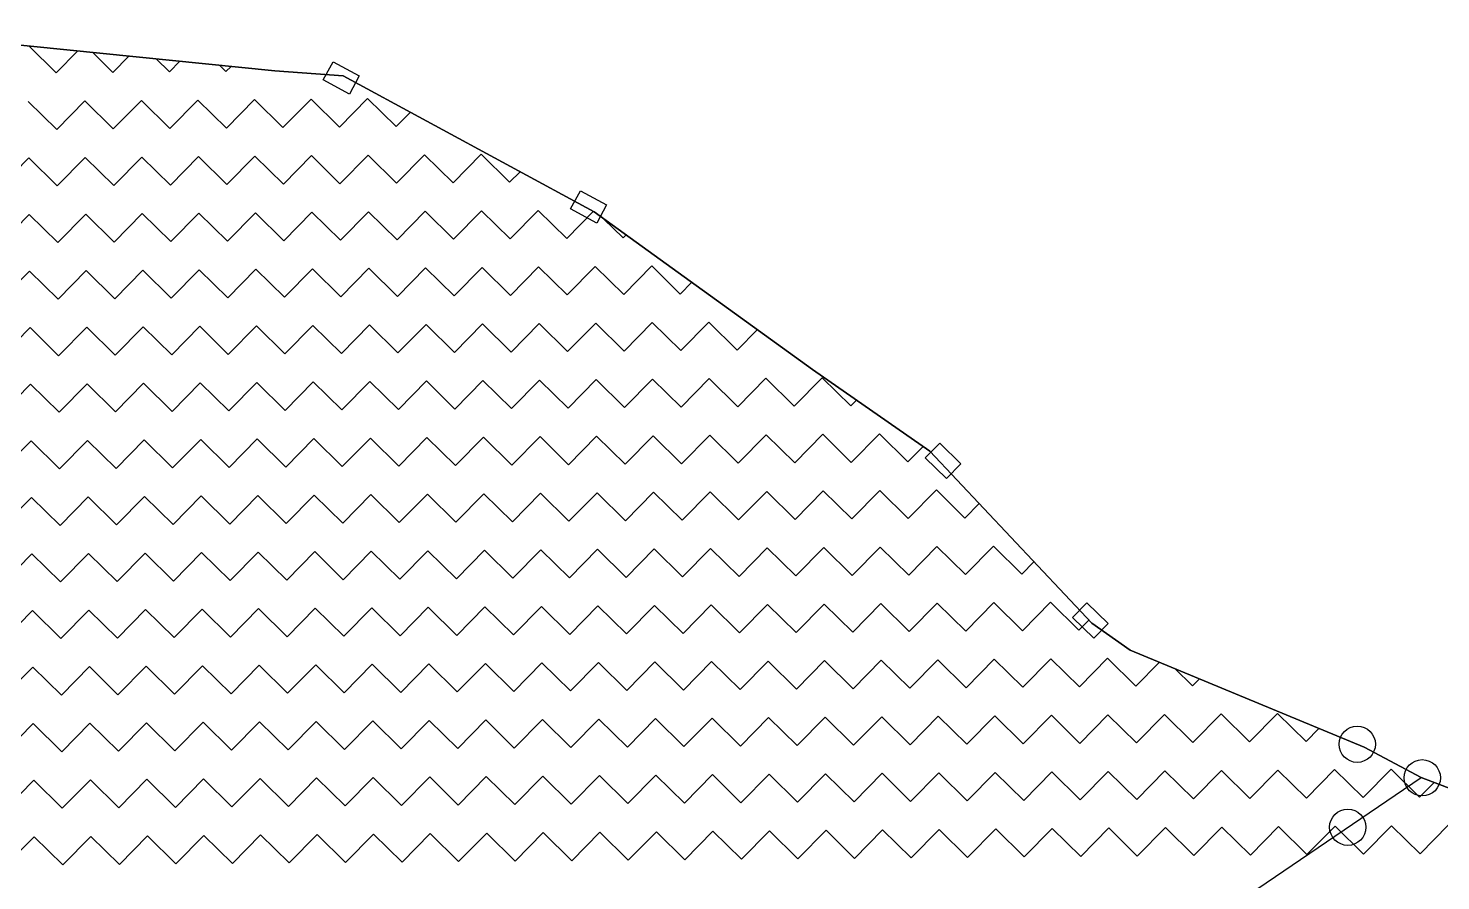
# Model space of a CAD drawing. Header units: metres. Extents: x 342804 to 346854, y 1762918 to 1765966.
# Drawn here: x 345091.6 to 345422, y 1765554.7 to 1765754 of the extents above; entities that cross this region are included whole.
import ezdxf

# ---------------------------------------------------------------- set-up
doc = ezdxf.new("R2010")
doc.units = ezdxf.units.M
doc.header["$MEASUREMENT"] = 0
for name, color, linetype in [('POLY_HATCH', 12, 'Continuous'), ('POLY_PARCEL', 6, 'Continuous'), ('V_BOUND_LINE', 7, 'Continuous')]:
    doc.layers.add(name, color=color, linetype=linetype)

msp = doc.modelspace()

# ---------------------------------------------------------------- linework, layer by layer
for points in [[(345162.85, 1765746.19), (345168.96, 1765742.89), (345166.67, 1765738.66), (345160.56, 1765741.97)], [(345224.53, 1765708.49), (345218.43, 1765711.8), (345220.72, 1765716.02), (345226.82, 1765712.71)], [(345304.78, 1765657.01), (345309.73, 1765652.14), (345306.36, 1765648.71), (345301.41, 1765653.58)], [(345339.22, 1765619.68), (345344.17, 1765614.81), (345340.8, 1765611.38), (345335.85, 1765616.25)]]:
    msp.add_lwpolyline(points, close=True)
for centre in [(345402.45, 1765586.59), (345417.65, 1765578.74), (345400.23, 1765567.18)]:
    msp.add_circle(centre, 4.25)
at = {"layer": 'POLY_HATCH'}
for p, q in [((345149.26, 1765744.1), (345050.86, 1765754.04)), ((345165.23, 1765742.93), (345149.26, 1765744.1)), ((345223.93, 1765711.12), (345165.23, 1765742.93)), ((345275.04, 1765674.23), (345223.93, 1765711.12)), ((345302.5, 1765655.14), (345275.04, 1765674.23)), ((345340.35, 1765614.88), (345302.5, 1765655.14)), ((345349.34, 1765608.63), (345340.35, 1765614.88)), ((345404.04, 1765585.93), (345349.34, 1765608.63)), ((345417.4, 1765578.84), (345404.04, 1765585.93)), ((345431.83, 1765573.28), (345417.4, 1765578.84))]:
    msp.add_line(p, q, dxfattribs=at)
at = {"layer": 'POLY_HATCH', "linetype": 'Continuous'}
for p, q in [((345091.7, 1765749.91), (345098.11, 1765743.61)), ((345098.11, 1765743.61), (345103.18, 1765748.75)), ((345106.57, 1765748.41), (345111.34, 1765743.71)), ((345111.34, 1765743.71), (345115.11, 1765747.55)), ((345121.44, 1765746.91), (345124.57, 1765743.82)), ((345124.57, 1765743.82), (345127.05, 1765746.34)), ((345136.3, 1765745.41), (345137.8, 1765743.93)), ((345137.8, 1765743.93), (345138.99, 1765745.13)), ((345091.55, 1765736.94), (345098.22, 1765730.38)), ((345098.22, 1765730.38), (345104.78, 1765737.04)), ((345104.78, 1765737.04), (345111.45, 1765730.48)), ((345111.45, 1765730.48), (345118.01, 1765737.15)), ((345118.01, 1765737.15), (345124.68, 1765730.59)), ((345124.68, 1765730.59), (345131.24, 1765737.26)), ((345131.24, 1765737.26), (345137.91, 1765730.7)), ((345137.91, 1765730.7), (345144.47, 1765737.37)), ((345144.47, 1765737.37), (345151.14, 1765730.81)), ((345151.14, 1765730.81), (345157.7, 1765737.48)), ((345157.7, 1765737.48), (345164.37, 1765730.92)), ((345164.37, 1765730.92), (345170.93, 1765737.59)), ((345170.93, 1765737.59), (345177.6, 1765731.03)), ((345177.6, 1765731.03), (345180.94, 1765734.42)), ((345085.1, 1765717.04), (345091.66, 1765723.71)), ((345091.66, 1765723.71), (345098.33, 1765717.15)), ((345098.33, 1765717.15), (345104.89, 1765723.81)), ((345104.89, 1765723.81), (345111.56, 1765717.25)), ((345111.56, 1765717.25), (345118.12, 1765723.92)), ((345118.12, 1765723.92), (345124.79, 1765717.36)), ((345124.79, 1765717.36), (345131.35, 1765724.03)), ((345131.35, 1765724.03), (345138.02, 1765717.47)), ((345138.02, 1765717.47), (345144.58, 1765724.14)), ((345144.58, 1765724.14), (345151.25, 1765717.58)), ((345151.25, 1765717.58), (345157.81, 1765724.25)), ((345157.81, 1765724.25), (345164.48, 1765717.69)), ((345164.48, 1765717.69), (345171.04, 1765724.36)), ((345171.04, 1765724.36), (345177.71, 1765717.8)), ((345177.71, 1765717.8), (345184.27, 1765724.47)), ((345184.27, 1765724.47), (345190.94, 1765717.91)), ((345190.94, 1765717.91), (345197.5, 1765724.57)), ((345197.5, 1765724.57), (345204.17, 1765718.01)), ((345204.17, 1765718.01), (345206.61, 1765720.5)), ((345085.21, 1765703.81), (345091.77, 1765710.48)), ((345091.77, 1765710.48), (345098.44, 1765703.92)), ((345098.44, 1765703.92), (345105, 1765710.58)), ((345105, 1765710.58), (345111.67, 1765704.02)), ((345111.67, 1765704.02), (345118.23, 1765710.69)), ((345118.23, 1765710.69), (345124.9, 1765704.13)), ((345124.9, 1765704.13), (345131.46, 1765710.8)), ((345131.46, 1765710.8), (345138.13, 1765704.24)), ((345138.13, 1765704.24), (345144.69, 1765710.91)), ((345144.69, 1765710.91), (345151.36, 1765704.35)), ((345151.36, 1765704.35), (345157.92, 1765711.02)), ((345157.92, 1765711.02), (345164.59, 1765704.46)), ((345164.59, 1765704.46), (345171.15, 1765711.13)), ((345171.15, 1765711.13), (345177.82, 1765704.57)), ((345177.82, 1765704.57), (345184.38, 1765711.24)), ((345184.38, 1765711.24), (345191.05, 1765704.68)), ((345191.05, 1765704.68), (345197.61, 1765711.34)), ((345197.61, 1765711.34), (345204.28, 1765704.78)), ((345204.28, 1765704.78), (345210.84, 1765711.45)), ((345210.84, 1765711.45), (345217.51, 1765704.89)), ((345217.51, 1765704.89), (345223.73, 1765711.22)), ((345226.16, 1765709.5), (345230.74, 1765705)), ((345230.74, 1765705), (345231.43, 1765705.7)), ((345085.32, 1765690.58), (345091.88, 1765697.25)), ((345091.88, 1765697.25), (345098.55, 1765690.69)), ((345098.55, 1765690.69), (345105.11, 1765697.35)), ((345105.11, 1765697.35), (345111.78, 1765690.79)), ((345111.78, 1765690.79), (345118.34, 1765697.46)), ((345118.34, 1765697.46), (345125.01, 1765690.9)), ((345125.01, 1765690.9), (345131.57, 1765697.57)), ((345131.57, 1765697.57), (345138.24, 1765691.01)), ((345138.24, 1765691.01), (345144.8, 1765697.68)), ((345144.8, 1765697.68), (345151.47, 1765691.12)), ((345151.47, 1765691.12), (345158.03, 1765697.79)), ((345158.03, 1765697.79), (345164.7, 1765691.23)), ((345164.7, 1765691.23), (345171.26, 1765697.9)), ((345171.26, 1765697.9), (345177.93, 1765691.34)), ((345177.93, 1765691.34), (345184.49, 1765698.01)), ((345184.49, 1765698.01), (345191.16, 1765691.45)), ((345191.16, 1765691.45), (345197.72, 1765698.11)), ((345197.72, 1765698.11), (345204.39, 1765691.55)), ((345204.39, 1765691.55), (345210.95, 1765698.22)), ((345210.95, 1765698.22), (345217.62, 1765691.66)), ((345217.62, 1765691.66), (345224.18, 1765698.33)), ((345224.18, 1765698.33), (345230.85, 1765691.77)), ((345230.85, 1765691.77), (345237.41, 1765698.44)), ((345237.41, 1765698.44), (345244.08, 1765691.88)), ((345244.08, 1765691.88), (345246.78, 1765694.62)), ((345085.42, 1765677.35), (345091.99, 1765684.02)), ((345091.99, 1765684.02), (345098.65, 1765677.46)), ((345098.65, 1765677.46), (345105.22, 1765684.12)), ((345105.22, 1765684.12), (345111.88, 1765677.56)), ((345111.88, 1765677.56), (345118.45, 1765684.23)), ((345118.45, 1765684.23), (345125.11, 1765677.67)), ((345125.11, 1765677.67), (345131.68, 1765684.34)), ((345131.68, 1765684.34), (345138.34, 1765677.78)), ((345138.34, 1765677.78), (345144.91, 1765684.45)), ((345144.91, 1765684.45), (345151.57, 1765677.89)), ((345151.57, 1765677.89), (345158.14, 1765684.56)), ((345158.14, 1765684.56), (345164.8, 1765678)), ((345164.8, 1765678), (345171.37, 1765684.67)), ((345171.37, 1765684.67), (345178.03, 1765678.11)), ((345178.03, 1765678.11), (345184.6, 1765684.78)), ((345184.6, 1765684.78), (345191.26, 1765678.22)), ((345191.26, 1765678.22), (345197.83, 1765684.88)), ((345197.83, 1765684.88), (345204.5, 1765678.32)), ((345204.5, 1765678.32), (345211.06, 1765684.99)), ((345211.06, 1765684.99), (345217.73, 1765678.43)), ((345217.73, 1765678.43), (345224.29, 1765685.1)), ((345224.29, 1765685.1), (345230.96, 1765678.54)), ((345230.96, 1765678.54), (345237.52, 1765685.21)), ((345237.52, 1765685.21), (345244.19, 1765678.65)), ((345244.19, 1765678.65), (345250.75, 1765685.32)), ((345250.75, 1765685.32), (345257.42, 1765678.76)), ((345257.42, 1765678.76), (345262.13, 1765683.55)), ((345085.53, 1765664.12), (345092.09, 1765670.79)), ((345092.09, 1765670.79), (345098.76, 1765664.23)), ((345098.76, 1765664.23), (345105.32, 1765670.89)), ((345105.32, 1765670.89), (345111.99, 1765664.33)), ((345111.99, 1765664.33), (345118.55, 1765671)), ((345118.55, 1765671), (345125.22, 1765664.44)), ((345125.22, 1765664.44), (345131.78, 1765671.11)), ((345131.78, 1765671.11), (345138.45, 1765664.55)), ((345138.45, 1765664.55), (345145.01, 1765671.22)), ((345145.01, 1765671.22), (345151.68, 1765664.66)), ((345151.68, 1765664.66), (345158.24, 1765671.33)), ((345158.24, 1765671.33), (345164.91, 1765664.77)), ((345164.91, 1765664.77), (345171.47, 1765671.44)), ((345171.47, 1765671.44), (345178.14, 1765664.88)), ((345178.14, 1765664.88), (345184.7, 1765671.55)), ((345184.7, 1765671.55), (345191.37, 1765664.99)), ((345191.37, 1765664.99), (345197.93, 1765671.65)), ((345197.93, 1765671.65), (345204.6, 1765665.09)), ((345204.6, 1765665.09), (345211.16, 1765671.76)), ((345211.16, 1765671.76), (345217.83, 1765665.2)), ((345217.83, 1765665.2), (345224.39, 1765671.87)), ((345224.39, 1765671.87), (345231.06, 1765665.31)), ((345231.06, 1765665.31), (345237.62, 1765671.98)), ((345237.62, 1765671.98), (345244.29, 1765665.42)), ((345244.29, 1765665.42), (345250.85, 1765672.09)), ((345250.85, 1765672.09), (345257.52, 1765665.53)), ((345257.52, 1765665.53), (345264.08, 1765672.2)), ((345264.08, 1765672.2), (345270.75, 1765665.64)), ((345270.75, 1765665.64), (345277.31, 1765672.31)), ((345277.31, 1765672.31), (345283.98, 1765665.74)), ((345283.98, 1765665.74), (345285.31, 1765667.09)), ((345085.64, 1765650.89), (345092.2, 1765657.56)), ((345092.2, 1765657.56), (345098.87, 1765651)), ((345098.87, 1765651), (345105.43, 1765657.66)), ((345105.43, 1765657.66), (345112.1, 1765651.1)), ((345112.1, 1765651.1), (345118.66, 1765657.77)), ((345118.66, 1765657.77), (345125.33, 1765651.21)), ((345125.33, 1765651.21), (345131.89, 1765657.88)), ((345131.89, 1765657.88), (345138.56, 1765651.32)), ((345138.56, 1765651.32), (345145.12, 1765657.99)), ((345145.12, 1765657.99), (345151.79, 1765651.43)), ((345151.79, 1765651.43), (345158.35, 1765658.1)), ((345158.35, 1765658.1), (345165.02, 1765651.54)), ((345165.02, 1765651.54), (345171.58, 1765658.21)), ((345171.58, 1765658.21), (345178.25, 1765651.65)), ((345178.25, 1765651.65), (345184.81, 1765658.32)), ((345184.81, 1765658.32), (345191.48, 1765651.75)), ((345191.48, 1765651.75), (345198.04, 1765658.42)), ((345198.04, 1765658.42), (345204.71, 1765651.86)), ((345204.71, 1765651.86), (345211.27, 1765658.53)), ((345211.27, 1765658.53), (345217.94, 1765651.97)), ((345217.94, 1765651.97), (345224.5, 1765658.64)), ((345224.5, 1765658.64), (345231.17, 1765652.08)), ((345231.17, 1765652.08), (345237.73, 1765658.75)), ((345237.73, 1765658.75), (345244.4, 1765652.19)), ((345244.4, 1765652.19), (345250.96, 1765658.86)), ((345250.96, 1765658.86), (345257.63, 1765652.3)), ((345257.63, 1765652.3), (345264.19, 1765658.97)), ((345264.19, 1765658.97), (345270.86, 1765652.41)), ((345270.86, 1765652.41), (345277.42, 1765659.08)), ((345277.42, 1765659.08), (345284.09, 1765652.51)), ((345284.09, 1765652.51), (345290.65, 1765659.18)), ((345290.65, 1765659.18), (345297.32, 1765652.62)), ((345297.32, 1765652.62), (345300.89, 1765656.25)), ((345085.75, 1765637.66), (345092.31, 1765644.33)), ((345092.31, 1765644.33), (345098.98, 1765637.77)), ((345098.98, 1765637.77), (345105.54, 1765644.43)), ((345105.54, 1765644.43), (345112.21, 1765637.87)), ((345112.21, 1765637.87), (345118.77, 1765644.54)), ((345118.77, 1765644.54), (345125.44, 1765637.98)), ((345125.44, 1765637.98), (345132, 1765644.65)), ((345132, 1765644.65), (345138.67, 1765638.09)), ((345138.67, 1765638.09), (345145.23, 1765644.76)), ((345145.23, 1765644.76), (345151.9, 1765638.2)), ((345151.9, 1765638.2), (345158.46, 1765644.87)), ((345158.46, 1765644.87), (345165.13, 1765638.31)), ((345165.13, 1765638.31), (345171.69, 1765644.98)), ((345171.69, 1765644.98), (345178.36, 1765638.42)), ((345178.36, 1765638.42), (345184.92, 1765645.09)), ((345184.92, 1765645.09), (345191.59, 1765638.52)), ((345191.59, 1765638.52), (345198.15, 1765645.19)), ((345198.15, 1765645.19), (345204.82, 1765638.63)), ((345204.82, 1765638.63), (345211.38, 1765645.3)), ((345211.38, 1765645.3), (345218.05, 1765638.74)), ((345218.05, 1765638.74), (345224.61, 1765645.41)), ((345224.61, 1765645.41), (345231.28, 1765638.85)), ((345231.28, 1765638.85), (345237.84, 1765645.52)), ((345237.84, 1765645.52), (345244.51, 1765638.96)), ((345244.51, 1765638.96), (345251.07, 1765645.63)), ((345251.07, 1765645.63), (345257.74, 1765639.07)), ((345257.74, 1765639.07), (345264.3, 1765645.74)), ((345264.3, 1765645.74), (345270.97, 1765639.18)), ((345270.97, 1765639.18), (345277.53, 1765645.85)), ((345277.53, 1765645.85), (345284.2, 1765639.28)), ((345284.2, 1765639.28), (345290.76, 1765645.95)), ((345290.76, 1765645.95), (345297.43, 1765639.39)), ((345297.43, 1765639.39), (345303.99, 1765646.06)), ((345303.99, 1765646.06), (345310.66, 1765639.5)), ((345310.66, 1765639.5), (345314.01, 1765642.9)), ((345085.86, 1765624.43), (345092.42, 1765631.1)), ((345092.42, 1765631.1), (345099.09, 1765624.54)), ((345099.09, 1765624.54), (345105.65, 1765631.2)), ((345105.65, 1765631.2), (345112.32, 1765624.64)), ((345112.32, 1765624.64), (345118.88, 1765631.31)), ((345118.88, 1765631.31), (345125.55, 1765624.75)), ((345125.55, 1765624.75), (345132.11, 1765631.42)), ((345132.11, 1765631.42), (345138.78, 1765624.86)), ((345138.78, 1765624.86), (345145.34, 1765631.53)), ((345145.34, 1765631.53), (345152.01, 1765624.97)), ((345152.01, 1765624.97), (345158.57, 1765631.64)), ((345158.57, 1765631.64), (345165.24, 1765625.08)), ((345165.24, 1765625.08), (345171.8, 1765631.75)), ((345171.8, 1765631.75), (345178.47, 1765625.19)), ((345178.47, 1765625.19), (345185.03, 1765631.86)), ((345185.03, 1765631.86), (345191.7, 1765625.29)), ((345191.7, 1765625.29), (345198.26, 1765631.96)), ((345198.26, 1765631.96), (345204.93, 1765625.4)), ((345204.93, 1765625.4), (345211.49, 1765632.07)), ((345211.49, 1765632.07), (345218.16, 1765625.51)), ((345218.16, 1765625.51), (345224.72, 1765632.18)), ((345224.72, 1765632.18), (345231.39, 1765625.62)), ((345231.39, 1765625.62), (345237.95, 1765632.29)), ((345237.95, 1765632.29), (345244.62, 1765625.73)), ((345244.62, 1765625.73), (345251.18, 1765632.4)), ((345251.18, 1765632.4), (345257.85, 1765625.84)), ((345257.85, 1765625.84), (345264.41, 1765632.51)), ((345264.41, 1765632.51), (345271.08, 1765625.95)), ((345271.08, 1765625.95), (345277.64, 1765632.62)), ((345277.64, 1765632.62), (345284.31, 1765626.05)), ((345284.31, 1765626.05), (345290.87, 1765632.72)), ((345290.87, 1765632.72), (345297.54, 1765626.16)), ((345297.54, 1765626.16), (345304.1, 1765632.83)), ((345304.1, 1765632.83), (345310.77, 1765626.27)), ((345310.77, 1765626.27), (345317.33, 1765632.94)), ((345317.33, 1765632.94), (345324, 1765626.38)), ((345324, 1765626.38), (345326.83, 1765629.26)), ((345085.97, 1765611.2), (345092.53, 1765617.87)), ((345092.53, 1765617.87), (345099.2, 1765611.3)), ((345099.2, 1765611.3), (345105.76, 1765617.97)), ((345105.76, 1765617.97), (345112.43, 1765611.41)), ((345112.43, 1765611.41), (345118.99, 1765618.08)), ((345118.99, 1765618.08), (345125.66, 1765611.52)), ((345125.66, 1765611.52), (345132.22, 1765618.19)), ((345132.22, 1765618.19), (345138.89, 1765611.63)), ((345138.89, 1765611.63), (345145.45, 1765618.3)), ((345145.45, 1765618.3), (345152.12, 1765611.74)), ((345152.12, 1765611.74), (345158.68, 1765618.41)), ((345158.68, 1765618.41), (345165.35, 1765611.85)), ((345165.35, 1765611.85), (345171.91, 1765618.52)), ((345171.91, 1765618.52), (345178.58, 1765611.96)), ((345178.58, 1765611.96), (345185.14, 1765618.63)), ((345185.14, 1765618.63), (345191.81, 1765612.06)), ((345191.81, 1765612.06), (345198.37, 1765618.73)), ((345198.37, 1765618.73), (345205.04, 1765612.17)), ((345205.04, 1765612.17), (345211.6, 1765618.84)), ((345211.6, 1765618.84), (345218.27, 1765612.28)), ((345218.27, 1765612.28), (345224.83, 1765618.95)), ((345224.83, 1765618.95), (345231.5, 1765612.39)), ((345231.5, 1765612.39), (345238.06, 1765619.06)), ((345238.06, 1765619.06), (345244.73, 1765612.5)), ((345244.73, 1765612.5), (345251.29, 1765619.17)), ((345251.29, 1765619.17), (345257.96, 1765612.61)), ((345257.96, 1765612.61), (345264.52, 1765619.28)), ((345264.52, 1765619.28), (345271.19, 1765612.72)), ((345271.19, 1765612.72), (345277.75, 1765619.39)), ((345277.75, 1765619.39), (345284.42, 1765612.82)), ((345284.42, 1765612.82), (345290.98, 1765619.49)), ((345290.98, 1765619.49), (345297.65, 1765612.93)), ((345297.65, 1765612.93), (345304.21, 1765619.6)), ((345304.21, 1765619.6), (345310.88, 1765613.04)), ((345310.88, 1765613.04), (345317.44, 1765619.71)), ((345317.44, 1765619.71), (345324.11, 1765613.15)), ((345324.11, 1765613.15), (345330.67, 1765619.82)), ((345330.67, 1765619.82), (345337.34, 1765613.26)), ((345337.34, 1765613.26), (345339.66, 1765615.62)), ((345086.08, 1765597.97), (345092.64, 1765604.64)), ((345092.64, 1765604.64), (345099.31, 1765598.07)), ((345099.31, 1765598.07), (345105.87, 1765604.74)), ((345105.87, 1765604.74), (345112.54, 1765598.18)), ((345112.54, 1765598.18), (345119.1, 1765604.85)), ((345119.1, 1765604.85), (345125.77, 1765598.29)), ((345125.77, 1765598.29), (345132.33, 1765604.96)), ((345132.33, 1765604.96), (345139, 1765598.4)), ((345139, 1765598.4), (345145.56, 1765605.07)), ((345145.56, 1765605.07), (345152.23, 1765598.51)), ((345152.23, 1765598.51), (345158.79, 1765605.18)), ((345158.79, 1765605.18), (345165.46, 1765598.62)), ((345165.46, 1765598.62), (345172.02, 1765605.29)), ((345172.02, 1765605.29), (345178.69, 1765598.73)), ((345178.69, 1765598.73), (345185.25, 1765605.4)), ((345185.25, 1765605.4), (345191.92, 1765598.83)), ((345191.92, 1765598.83), (345198.48, 1765605.5)), ((345198.48, 1765605.5), (345205.15, 1765598.94)), ((345205.15, 1765598.94), (345211.71, 1765605.61)), ((345211.71, 1765605.61), (345218.38, 1765599.05)), ((345218.38, 1765599.05), (345224.94, 1765605.72)), ((345224.94, 1765605.72), (345231.61, 1765599.16)), ((345231.61, 1765599.16), (345238.17, 1765605.83)), ((345238.17, 1765605.83), (345244.84, 1765599.27)), ((345244.84, 1765599.27), (345251.4, 1765605.94)), ((345251.4, 1765605.94), (345258.07, 1765599.38)), ((345258.07, 1765599.38), (345264.63, 1765606.05)), ((345264.63, 1765606.05), (345271.3, 1765599.49)), ((345271.3, 1765599.49), (345277.86, 1765606.16)), ((345277.86, 1765606.16), (345284.53, 1765599.59)), ((345284.53, 1765599.59), (345291.09, 1765606.26)), ((345291.09, 1765606.26), (345297.76, 1765599.7)), ((345297.76, 1765599.7), (345304.32, 1765606.37)), ((345304.32, 1765606.37), (345310.99, 1765599.81)), ((345310.99, 1765599.81), (345317.55, 1765606.48)), ((345317.55, 1765606.48), (345324.22, 1765599.92)), ((345324.22, 1765599.92), (345330.78, 1765606.59)), ((345330.78, 1765606.59), (345337.45, 1765600.03)), ((345337.45, 1765600.03), (345344.01, 1765606.7)), ((345344.01, 1765606.7), (345350.68, 1765600.14)), ((345350.68, 1765600.14), (345356.22, 1765605.77)), ((345359.8, 1765604.29), (345363.91, 1765600.25)), ((345363.91, 1765600.25), (345365.54, 1765601.91)), ((345377.25, 1765587.12), (345383.81, 1765593.79)), ((345383.81, 1765593.79), (345390.48, 1765587.23)), ((345086.18, 1765584.74), (345092.74, 1765591.41)), ((345092.74, 1765591.41), (345099.41, 1765584.84)), ((345099.41, 1765584.84), (345105.97, 1765591.51)), ((345105.97, 1765591.51), (345112.64, 1765584.95)), ((345112.64, 1765584.95), (345119.21, 1765591.62)), ((345119.21, 1765591.62), (345125.87, 1765585.06)), ((345125.87, 1765585.06), (345132.44, 1765591.73)), ((345132.44, 1765591.73), (345139.1, 1765585.17)), ((345139.1, 1765585.17), (345145.67, 1765591.84)), ((345145.67, 1765591.84), (345152.33, 1765585.28)), ((345152.33, 1765585.28), (345158.9, 1765591.95)), ((345158.9, 1765591.95), (345165.56, 1765585.39)), ((345165.56, 1765585.39), (345172.13, 1765592.06)), ((345172.13, 1765592.06), (345178.79, 1765585.5)), ((345178.79, 1765585.5), (345185.36, 1765592.17)), ((345185.36, 1765592.17), (345192.02, 1765585.6)), ((345192.02, 1765585.6), (345198.59, 1765592.27)), ((345198.59, 1765592.27), (345205.25, 1765585.71)), ((345205.25, 1765585.71), (345211.82, 1765592.38)), ((345211.82, 1765592.38), (345218.48, 1765585.82)), ((345218.48, 1765585.82), (345225.05, 1765592.49)), ((345225.05, 1765592.49), (345231.71, 1765585.93)), ((345231.71, 1765585.93), (345238.28, 1765592.6)), ((345238.28, 1765592.6), (345244.94, 1765586.04)), ((345244.94, 1765586.04), (345251.51, 1765592.71)), ((345251.51, 1765592.71), (345258.18, 1765586.15)), ((345258.18, 1765586.15), (345264.74, 1765592.82)), ((345264.74, 1765592.82), (345271.41, 1765586.26)), ((345271.41, 1765586.26), (345277.97, 1765592.93)), ((345277.97, 1765592.93), (345284.64, 1765586.36)), ((345284.64, 1765586.36), (345291.2, 1765593.03)), ((345291.2, 1765593.03), (345297.87, 1765586.47)), ((345297.87, 1765586.47), (345304.43, 1765593.14)), ((345304.43, 1765593.14), (345311.1, 1765586.58)), ((345311.1, 1765586.58), (345317.66, 1765593.25)), ((345317.66, 1765593.25), (345324.33, 1765586.69)), ((345324.33, 1765586.69), (345330.89, 1765593.36)), ((345330.89, 1765593.36), (345337.56, 1765586.8)), ((345337.56, 1765586.8), (345344.12, 1765593.47)), ((345344.12, 1765593.47), (345350.79, 1765586.91)), ((345350.79, 1765586.91), (345357.35, 1765593.58)), ((345357.35, 1765593.58), (345364.02, 1765587.02)), ((345364.02, 1765587.02), (345370.58, 1765593.68)), ((345370.58, 1765593.68), (345377.25, 1765587.12)), ((345390.48, 1765587.23), (345393.5, 1765590.3)), ((345377.35, 1765573.89), (345383.91, 1765580.56)), ((345383.91, 1765580.56), (345390.58, 1765574)), ((345390.58, 1765574), (345397.15, 1765580.67)), ((345397.15, 1765580.67), (345403.81, 1765574.11)), ((345403.81, 1765574.11), (345410.38, 1765580.78)), ((345410.38, 1765580.78), (345417.04, 1765574.22)), ((345086.29, 1765571.51), (345092.85, 1765578.18)), ((345092.85, 1765578.18), (345099.52, 1765571.61)), ((345099.52, 1765571.61), (345106.08, 1765578.28)), ((345106.08, 1765578.28), (345112.75, 1765571.72)), ((345112.75, 1765571.72), (345119.31, 1765578.39)), ((345119.31, 1765578.39), (345125.98, 1765571.83)), ((345125.98, 1765571.83), (345132.54, 1765578.5)), ((345132.54, 1765578.5), (345139.21, 1765571.94)), ((345139.21, 1765571.94), (345145.77, 1765578.61)), ((345145.77, 1765578.61), (345152.44, 1765572.05)), ((345152.44, 1765572.05), (345159, 1765578.72)), ((345159, 1765578.72), (345165.67, 1765572.16)), ((345165.67, 1765572.16), (345172.23, 1765578.83)), ((345172.23, 1765578.83), (345178.9, 1765572.27)), ((345178.9, 1765572.27), (345185.46, 1765578.94)), ((345185.46, 1765578.94), (345192.13, 1765572.37)), ((345192.13, 1765572.37), (345198.69, 1765579.04)), ((345198.69, 1765579.04), (345205.36, 1765572.48)), ((345205.36, 1765572.48), (345211.92, 1765579.15)), ((345211.92, 1765579.15), (345218.59, 1765572.59)), ((345218.59, 1765572.59), (345225.15, 1765579.26)), ((345225.15, 1765579.26), (345231.82, 1765572.7)), ((345231.82, 1765572.7), (345238.38, 1765579.37)), ((345238.38, 1765579.37), (345245.05, 1765572.81)), ((345245.05, 1765572.81), (345251.61, 1765579.48)), ((345251.61, 1765579.48), (345258.28, 1765572.92)), ((345258.28, 1765572.92), (345264.84, 1765579.59)), ((345264.84, 1765579.59), (345271.51, 1765573.03)), ((345271.51, 1765573.03), (345278.07, 1765579.7)), ((345278.07, 1765579.7), (345284.74, 1765573.13)), ((345284.74, 1765573.13), (345291.3, 1765579.8)), ((345291.3, 1765579.8), (345297.97, 1765573.24)), ((345297.97, 1765573.24), (345304.53, 1765579.91)), ((345304.53, 1765579.91), (345311.2, 1765573.35)), ((345311.2, 1765573.35), (345317.76, 1765580.02)), ((345317.76, 1765580.02), (345324.43, 1765573.46)), ((345324.43, 1765573.46), (345330.99, 1765580.13)), ((345330.99, 1765580.13), (345337.66, 1765573.57)), ((345337.66, 1765573.57), (345344.22, 1765580.24)), ((345344.22, 1765580.24), (345350.89, 1765573.68)), ((345350.89, 1765573.68), (345357.45, 1765580.35)), ((345357.45, 1765580.35), (345364.12, 1765573.79)), ((345364.12, 1765573.79), (345370.68, 1765580.45)), ((345370.68, 1765580.45), (345377.35, 1765573.89)), ((345417.04, 1765574.22), (345420.44, 1765577.67)), ((345377.46, 1765560.66), (345384.02, 1765567.33)), ((345384.02, 1765567.33), (345390.69, 1765560.77)), ((345390.69, 1765560.77), (345397.25, 1765567.44)), ((345397.25, 1765567.44), (345403.92, 1765560.88)), ((345403.92, 1765560.88), (345410.48, 1765567.55)), ((345410.48, 1765567.55), (345417.15, 1765560.99)), ((345417.15, 1765560.99), (345423.71, 1765567.66)), ((345086.4, 1765558.28), (345092.96, 1765564.95)), ((345092.96, 1765564.95), (345099.63, 1765558.38)), ((345099.63, 1765558.38), (345106.19, 1765565.05)), ((345106.19, 1765565.05), (345112.86, 1765558.49)), ((345112.86, 1765558.49), (345119.42, 1765565.16)), ((345119.42, 1765565.16), (345126.09, 1765558.6)), ((345126.09, 1765558.6), (345132.65, 1765565.27)), ((345132.65, 1765565.27), (345139.32, 1765558.71)), ((345139.32, 1765558.71), (345145.88, 1765565.38)), ((345145.88, 1765565.38), (345152.55, 1765558.82)), ((345152.55, 1765558.82), (345159.11, 1765565.49)), ((345159.11, 1765565.49), (345165.78, 1765558.93)), ((345165.78, 1765558.93), (345172.34, 1765565.6)), ((345172.34, 1765565.6), (345179.01, 1765559.04)), ((345179.01, 1765559.04), (345185.57, 1765565.71)), ((345185.57, 1765565.71), (345192.24, 1765559.14)), ((345192.24, 1765559.14), (345198.8, 1765565.81)), ((345198.8, 1765565.81), (345205.47, 1765559.25)), ((345205.47, 1765559.25), (345212.03, 1765565.92)), ((345212.03, 1765565.92), (345218.7, 1765559.36)), ((345218.7, 1765559.36), (345225.26, 1765566.03)), ((345225.26, 1765566.03), (345231.93, 1765559.47)), ((345231.93, 1765559.47), (345238.49, 1765566.14)), ((345238.49, 1765566.14), (345245.16, 1765559.58)), ((345245.16, 1765559.58), (345251.72, 1765566.25)), ((345251.72, 1765566.25), (345258.39, 1765559.69)), ((345258.39, 1765559.69), (345264.95, 1765566.36)), ((345264.95, 1765566.36), (345271.62, 1765559.8)), ((345271.62, 1765559.8), (345278.18, 1765566.46)), ((345278.18, 1765566.46), (345284.85, 1765559.9)), ((345284.85, 1765559.9), (345291.41, 1765566.57)), ((345291.41, 1765566.57), (345298.08, 1765560.01)), ((345298.08, 1765560.01), (345304.64, 1765566.68)), ((345304.64, 1765566.68), (345311.31, 1765560.12)), ((345311.31, 1765560.12), (345317.87, 1765566.79)), ((345317.87, 1765566.79), (345324.54, 1765560.23)), ((345324.54, 1765560.23), (345331.1, 1765566.9)), ((345331.1, 1765566.9), (345337.77, 1765560.34)), ((345337.77, 1765560.34), (345344.33, 1765567.01)), ((345344.33, 1765567.01), (345351, 1765560.45)), ((345351, 1765560.45), (345357.56, 1765567.12)), ((345357.56, 1765567.12), (345364.23, 1765560.56)), ((345364.23, 1765560.56), (345370.79, 1765567.22)), ((345370.79, 1765567.22), (345377.46, 1765560.66))]:
    msp.add_line(p, q, dxfattribs=at)
at = {"layer": 'POLY_PARCEL'}
msp.add_line((345355.45, 1765536.78), (345417.4, 1765578.84), dxfattribs=at)
at = {"layer": 'V_BOUND_LINE'}
for p, q in [((345050.86, 1765754.04), (345149.26, 1765744.1)), ((345149.26, 1765744.1), (345165.23, 1765742.93)), ((345165.23, 1765742.93), (345223.93, 1765711.12)), ((345223.93, 1765711.12), (345275.04, 1765674.23)), ((345275.04, 1765674.23), (345302.5, 1765655.14)), ((345302.5, 1765655.14), (345340.35, 1765614.88)), ((345340.35, 1765614.88), (345349.34, 1765608.63)), ((345349.34, 1765608.63), (345404.04, 1765585.93)), ((345404.04, 1765585.93), (345417.4, 1765578.84)), ((345417.4, 1765578.84), (345431.83, 1765573.28))]:
    msp.add_line(p, q, dxfattribs=at)

doc.saveas('drawing.dxf')
